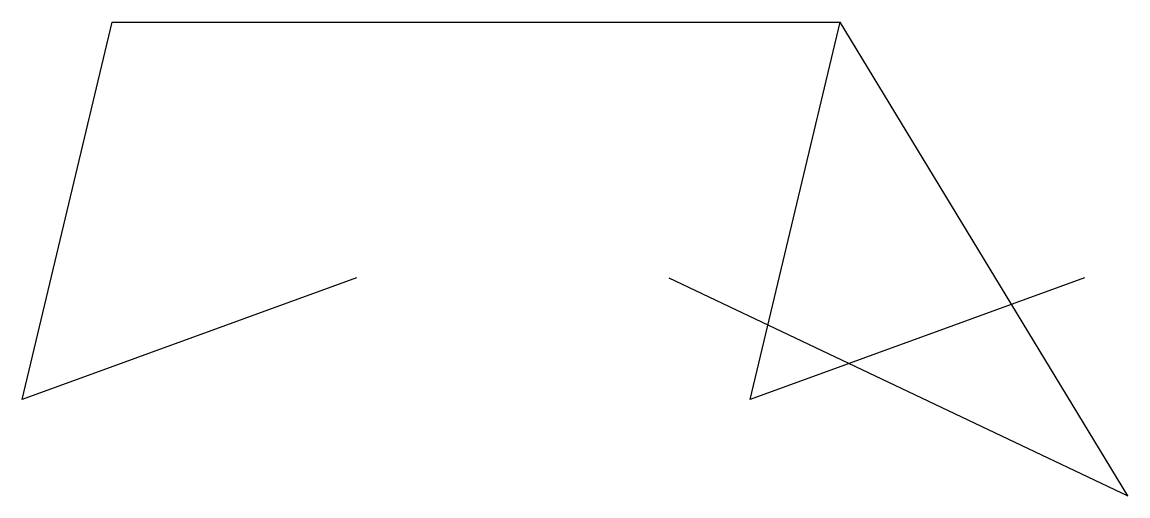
# Model space of a CAD drawing. Extents: x -36 to 83, y -24 to 28.
import ezdxf

# ---------------------------------------------------------------- set-up
doc = ezdxf.new("R2010")
doc.units = 0
doc.layers.get('0').update_dxf_attribs({"linetype": 'CONTINUOUS'})

msp = doc.modelspace()

# ---------------------------------------------------------------- linework, layer by layer
for p, q in [((-36.18, -13.17), (-26.44, 27.69)), ((-26.44, 27.69), (52.36, 27.69)), ((42.62, -13.17), (52.36, 27.69)), ((83.48, -23.59), (52.36, 27.69)), ((0, 0), (-36.18, -13.17)), ((33.8, 0), (83.48, -23.59)), ((78.8, 0), (42.62, -13.17))]:
    msp.add_line(p, q)

doc.saveas('drawing.dxf')
